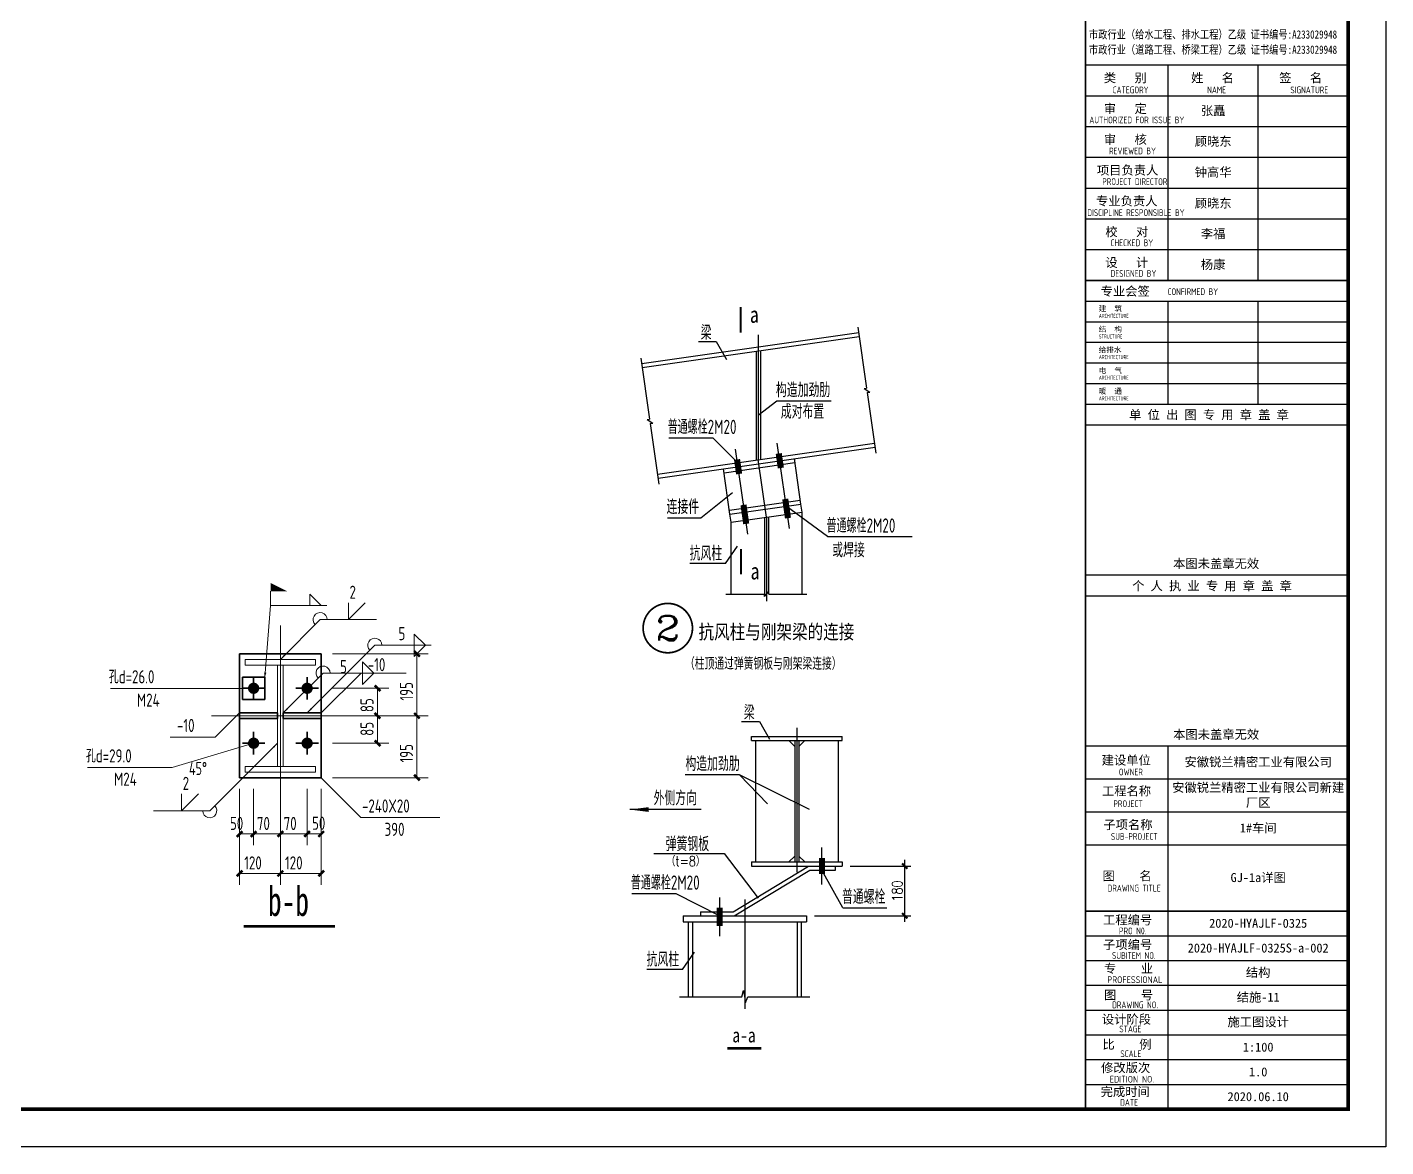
# Model space of a CAD drawing. Extents: x 293620 to 503924, y -252071 to 755100.
# Drawn here: x 445534 to 481726, y -181330 to -151505 of the extents above; entities that cross this region are included whole.
import ezdxf
from ezdxf.enums import TextEntityAlignment as Align

# ---------------------------------------------------------------- set-up
doc = ezdxf.new("R2010")
doc.units = 0
doc.header["$LTSCALE"] = 1000
doc.header["$MEASUREMENT"] = 0
doc.linetypes.add('ACAD_ISO02W100', pattern=[15, 12, -3])
doc.linetypes.add('ACAD_ISO04W100', pattern=[30.5, 24, -3, 0.5, -3])
doc.layers.get('Defpoints').update_dxf_attribs({"color": 250})
for name, color, linetype, lineweight in [('10', 7, 'Continuous', 35), ('1000', 2, 'Continuous', 35), ('尺寸标注', 9, 'Continuous', 18), ('焊缝标注', 9, 'Continuous', 18), ('编号标注', 9, 'Continuous', 18), ('螺栓孔标注', 9, 'Continuous', 18), ('钢板标注', 9, 'Continuous', 18)]:
    doc.layers.add(name, color=color, linetype=linetype, lineweight=lineweight)
for name, color, linetype in [('3T_WOOD', 21, 'Continuous'), ('PUB_TEXT', 7, 'Continuous'), ('PUB_TITLE', 171, 'Continuous'), ('TDB_中实线', 7, 'Continuous'), ('TDB_中心线', 1, 'ACAD_ISO04W100'), ('TDB_文字', 7, 'Continuous'), ('TDB_细实线', 3, 'Continuous'), ('TDB_虚线', 2, 'ACAD_ISO02W100'), ('TK', 4, 'Continuous')]:
    doc.layers.add(name, color=color, linetype=linetype)
doc.styles.add('-宋体', font='', dxfattribs={"width": 0.8})
doc.styles.add('COMP', font='COMPLEX.shx', dxfattribs={"bigfont": 'hztxt'})
doc.styles.add('HZTXT', font='tssdeng.shx', dxfattribs={"width": 0.7, "bigfont": 'hztxt.shx'})
doc.styles.add('TDB-HZDX', font='simplex.shx', dxfattribs={"width": 0.8, "bigfont": 'hzdx.shx'})
doc.styles.add('TDB-仿宋', font='仿宋_GB2312.ttf', dxfattribs={"width": 0.8})
doc.styles.add('TDB_文字', font='gbxwxt.shx', dxfattribs={"width": 0.8, "bigfont": 'hzdx.shx'})
doc.styles.add('TSSD_Dimension', font='Tssdeng.shx', dxfattribs={"width": 0.7, "bigfont": 'hztxt.shx'})
doc.styles.add('TSSD_REIN', font='tssdeng.shx', dxfattribs={"width": 0.7, "bigfont": 'tssdchn.shx'})
doc.styles.add('图签宋体', font='', dxfattribs={"height": 300})
doc.styles.get('-宋体').set_extended_font_data('SimSun')
doc.styles.get('图签宋体').set_extended_font_data('NSimSun')
doc.dimstyles.new('TDB_标准', dxfattribs={"dimtxt": 250, "dimasz": 130, "dimexe": 150, "dimexo": 200, "dimgap": 60, "dimtad": 1, "dimdec": 0, "dimzin": 0, "dimdsep": 46, "dimtxsty": 'TDB-HZDX', "dimblk1": 'ARCHTICK', "dimblk2": 'ARCHTICK', "dimsah": 1, "dimcen": 0.1, "dimdle": 150, "dimclrd": 3, "dimclre": 3, "dimclrt": 7, "dimadec": 0, "dimazin": 0, "dimtfac": 0.828571, "dimtdec": 0, "dimtofl": 0, "dimtmove": 0, "dimatfit": 3, "dimldrblk": 'ARCHTICK', "dimfxl": 0, "dimtolj": 1, "dimtzin": 5, "dimarcsym": 0})

# ---------------------------------------------------------------- blocks, each defined once
blk = doc.blocks.new('GeYuanFrame_65136206', base_point=(20.09, 4.53))
at = {"layer": 'PUB_TITLE'}
for points in [[(1013.09, 235.33), (1013.09, 292.73)], [(1037.09, 235.33), (1037.09, 292.73)], [(1013.09, 202.33), (1013.09, 229.83)], [(1037.09, 202.33), (1037.09, 229.83)], [(1013.09, 14.53), (1013.09, 111.33)]]:
    blk.add_lwpolyline(points, dxfattribs=at)
at = {"layer": 'TK'}
for p, q in [((991.09, 284.53), (1061.09, 284.53)), ((991.09, 276.33), (1061.09, 276.33)), ((991.09, 268.13), (1061.09, 268.13)), ((991.09, 259.93), (1061.09, 259.93)), ((991.09, 251.73), (1061.09, 251.73)), ((991.09, 243.53), (1061.09, 243.53)), ((991.09, 235.33), (1061.09, 235.33)), ((991.09, 235.33), (1061.09, 235.33)), ((991.09, 102.53), (1061.09, 102.53)), ((991.09, 93.73), (1061.09, 93.73)), ((991.09, 84.93), (1013.09, 84.93)), ((991.09, 84.93), (1061.09, 84.93)), ((991.09, 67.37), (1061.09, 67.37)), ((991.09, 67.33), (1061.09, 67.33)), ((991.09, 60.77), (1061.09, 60.77)), ((991.09, 54.17), (1061.09, 54.17)), ((991.09, 47.57), (1061.09, 47.57)), ((991.09, 40.97), (1061.09, 40.97)), ((991.09, 34.37), (1061.09, 34.37)), ((991.09, 27.77), (1061.09, 27.77)), ((991.09, 21.17), (1061.09, 21.17)), ((991.09, 14.53), (1061.09, 14.53))]:
    blk.add_line(p, q, dxfattribs=at)
blk.add_lwpolyline([(20.09, 4.53), (20.09, 598.53), (1071.09, 598.53), (1071.09, 4.53)], close=True, dxfattribs=at)
at = {"layer": 'TK', "const_width": 1}
blk.add_lwpolyline([(45.09, 588.53), (1061.09, 588.53), (1061.09, 14.53), (45.09, 14.53)], close=True, dxfattribs=at)
at = {"layer": 'TK'}
for points, const_width in [([(991.09, 588.53), (991.09, 14.53)], 0.4), ([(991.09, 292.73), (1061.09, 292.73)], 0.35), ([(991.09, 292.73), (1061.09, 292.73)], 0.35), ([(991.09, 235.33), (1061.09, 235.33)], 0.35), ([(991.09, 202.33), (1061.09, 202.33)], 0.35), ([(991.09, 156.83), (1061.09, 156.83)], 0.35), ([(991.09, 111.33), (1061.09, 111.33)], 0.35), ([(991.09, 67.37), (1061.09, 67.37)], 0.35)]:
    blk.add_lwpolyline(points, dxfattribs=dict(at, const_width=const_width))
for points in [[(991.09, 292.73), (1061.09, 292.73)], [(991.09, 235.33), (1061.09, 235.33)], [(991.09, 229.83), (1061.09, 229.83)], [(991.09, 224.33), (1061.09, 224.33)], [(991.09, 218.83), (1061.09, 218.83)], [(991.09, 213.33), (1061.09, 213.33)], [(991.09, 207.83), (1061.09, 207.83)], [(991.09, 202.33), (1061.09, 202.33)], [(991.09, 196.83), (1061.09, 196.83)], [(991.09, 151.33), (1061.09, 151.33)]]:
    blk.add_lwpolyline(points, dxfattribs=at)
for s, height, style, width, p in [('市政行业（给水工程、排水工程）乙级 证书编号:A233029948', 2.2, '-宋体', 0.8, (992, 299.74)), ('市政行业（道路工程、桥梁工程）乙级 证书编号:A233029948', 2.2, '-宋体', 0.8, (992, 295.69)), ('CATEGORY', 1.8, 'TSSD_REIN', 0.7, (998.32, 285.17)), ('NAME', 1.8, 'TSSD_REIN', 0.7, (1023.51, 285.17)), ('SIGNATURE', 1.8, 'TSSD_REIN', 0.7, (1045.66, 285.17)), ('AUTHORIZED FOR ISSUE BY', 1.8, 'TSSD_REIN', 0.7, (992.12, 277.17)), ('REVIEWED BY', 1.8, 'TSSD_REIN', 0.7, (997.36, 268.91)), ('PROJECT DIRECTOR', 1.8, 'TSSD_REIN', 0.7, (995.55, 260.74)), ('DISCIPLINE RESPONSIBLE BY', 1.8, 'TSSD_REIN', 0.7, (991.57, 252.48)), ('CHECKED BY', 1.8, 'TSSD_REIN', 0.7, (997.75, 244.44)), ('DESIGNED BY', 1.8, 'TSSD_REIN', 0.7, (997.76, 236.27)), ('CONFIRMED BY', 1.8, 'TSSD_REIN', 0.7, (1012.94, 231.42)), ('ARCHITECTURE', 1.08, 'TSSD_REIN', 0.7, (994.65, 225.34)), ('STRUCTURE', 1.08, 'TSSD_REIN', 0.7, (994.65, 219.84)), ('ARCHITECTURE', 1.08, 'TSSD_REIN', 0.7, (994.65, 214.34)), ('ARCHITECTURE', 1.08, 'TSSD_REIN', 0.7, (994.65, 208.84)), ('ARCHITECTURE', 1.08, 'TSSD_REIN', 0.7, (994.65, 203.34)), ('OWNER', 1.8, 'TSSD_REIN', 0.7, (999.98, 103.48)), ('PROJECT', 1.8, 'TSSD_REIN', 0.7, (998.52, 95.02)), ('SUB-PROJECT', 1.8, 'TSSD_REIN', 0.7, (997.86, 86.3)), ('DRAWING TITLE', 1.8, 'TSSD_REIN', 0.7, (996.97, 72.53)), ('PRO N0.', 1.8, 'TSSD_REIN', 0.7, (1000.01, 61.15)), ('SUBITEM NO.', 1.8, 'TSSD_REIN', 0.7, (998.15, 54.58)), ('PROFESSIONAL', 1.8, 'TSSD_REIN', 0.8, (996.88, 48.15)), ('DRAWING NO.', 1.8, 'TSSD_REIN', 0.7, (998.19, 41.45)), ('STAGE', 1.8, 'TSSD_REIN', 0.7, (1000.09, 35.03)), ('SCALE', 1.8, 'TSSD_REIN', 0.7, (1000.38, 28.42)), ('EDITION NO.', 1.8, 'TSSD_REIN', 0.8, (997.53, 21.64)), ('DATE', 1.8, 'TSSD_REIN', 0.7, (1000.33, 15.45))]:
    blk.add_text(s, height=height, dxfattribs=dict(at, style=style, width=width)).set_placement(p)
at = {"layer": 'TK', "style": '图签宋体'}
for s, height, p in [('类   别', 2.4, (995.97, 288.09)), ('姓   名', 2.4, (1019.2, 288.09)), ('签   名', 2.4, (1042.68, 288.09)), ('审   定', 2.4, (995.97, 279.89)), ('审   核', 2.4, (995.97, 271.69)), ('项目负责人', 2.4, (994.13, 263.49)), ('专业负责人', 2.4, (993.89, 255.29)), ('校   对', 2.4, (996.38, 247.09)), ('设   计', 2.4, (996.36, 238.89)), ('专业会签', 2.4, (995.12, 231.24)), ('建  筑', 1.44, (994.61, 227.11)), ('结  构', 1.44, (994.61, 221.61)), ('给排水', 1.44, (994.61, 216.11)), ('电  气', 1.44, (994.61, 210.61)), ('暖  通', 1.44, (994.61, 205.11)), ('单 位 出 图 专 用 章 盖 章', 2.4, (1002.72, 198.35)), ('本图未盖章无效', 2.4, (1014.43, 158.7)), ('个 人 执 业 专 用 章 盖 章', 2.4, (1003.52, 152.77)), ('本图未盖章无效', 2.4, (1014.43, 113.2)), ('建设单位', 2.4, (995.39, 106.33)), ('工程名称', 2.4, (995.47, 98.12)), ('子项名称', 2.4, (995.85, 89.14)), ('图    名', 2.4, (995.63, 75.5)), ('工程编号', 2.4, (995.77, 63.77)), ('子项编号', 2.4, (995.77, 57.19)), ('专    业', 2.4, (996.01, 50.88)), ('图    号', 2.4, (996.02, 43.77)), ('设计阶段', 2.4, (995.45, 37.32)), ('比    例', 2.4, (995.59, 30.63)), ('修改版次', 2.4, (995.24, 24.41)), ('完成时间', 2.4, (995.11, 18.02))]:
    blk.add_text(s, height=height, dxfattribs=at).set_placement(p)
at = {"layer": 'TK', "char_height": 2.4, "attachment_point": 5, "style": '图签宋体'}
for s, insert, width in [('张矗', (1025.09, 280.4), 24), ('顾晓东', (1025.09, 272.23), 24), ('钟高华', (1025.09, 264.03), 24), ('顾晓东', (1025.09, 255.76), 24), ('李福', (1025.09, 247.63), 24), ('杨康', (1025.09, 239.43), 24), ('安徽锐兰精密工业有限公司', (1037.09, 106.93), 48), ('安徽锐兰精密工业有限公司新建厂区', (1037.09, 98.13), 48), ('1#车间', (1037.09, 89.33), 48), ('GJ-1a详图', (1037.09, 76.13), 48), ('2020-HYAJLF-0325', (1037.09, 64.07), 48), ('2020-HYAJLF-0325S-a-002', (1037.09, 57.47), 48), ('结构', (1037.09, 50.87), 48), ('结施-11', (1037.09, 44.27), 48), ('施工图设计', (1037.09, 37.67), 48), ('1:100', (1037.09, 31.07), 48), ('1.0', (1037.09, 24.47), 48), ('2020.06.10', (1037.09, 17.88), 48)]:
    blk.add_mtext(s, dxfattribs=dict(at, insert=insert, width=width))
blk = doc.blocks.new('_ArchTick')
at = {"color": 0, "linetype": 'ByBlock', "const_width": 0.4}
blk.add_lwpolyline([(-0.5, -0.5), (0.5, 0.5)], dxfattribs=at)
blk = doc.blocks.new('*D7')
at = {"layer": 'Defpoints', "color": 0}
for p in [(-423824, 189344), (-422289, 189344), (-424702, 188125)]:
    blk.add_point(p, dxfattribs=at)
at = {"layer": 'TDB_细实线', "color": 3, "lineweight": -2}
for p, q in [((-423624, 189344), (-422139, 189344)), ((-422289, 187975), (-422289, 189494)), ((-424502, 188125), (-422139, 188125))]:
    blk.add_line(p, q, dxfattribs=at)
at = {"layer": 'TDB_细实线', "color": 3, "lineweight": -2, "xscale": 130, "yscale": 130, "zscale": 130}
for p, rotation in [((-422289, 189344), 90), ((-422289, 188125), 270)]:
    blk.add_blockref('_ArchTick', p, dxfattribs=dict(at, rotation=rotation))
at = {"layer": 'TDB_细实线', "color": 7, "insert": (-422474, 188734), "char_height": 250, "attachment_point": 5, "rotation": 90, "style": 'TDB-HZDX'}
blk.add_mtext('\\A1;180', dxfattribs=at)
blk = doc.blocks.new('_INDEX1')
at = {"const_width": 0.035}
blk.add_lwpolyline([(-0.5, 0, 1), (0.5, 0, 1)], format="xyb", close=True, dxfattribs=at)
at = {"style": 'COMP', "width": 2.333333}
blk.add_attdef('1', text='', height=0.5, dxfattribs=at).set_placement((-0.25, -0.25), (0.25, -0.25), align=Align.FIT)
blk = doc.blocks.new('435434534534')
at = {"layer": 'TDB_中实线'}
for p, q in [((-428737.1, 201659.8), (-423418.4, 202419.1)), ((-428723, 201560.8), (-423404.3, 202320.1)), ((-425928.8, 201959.7), (-425928.8, 199299.1)), ((-425828.8, 201974), (-425828.8, 199313.3)), ((-428350.7, 198953.3), (-423032, 199712.6)), ((-428336.6, 198854.3), (-423017.9, 199613.6)), ((-424836.3, 198216.8), (-424995.4, 199331.3)), ((-426574.7, 197968.6), (-426733.8, 199083.1)), ((-426588.8, 198067.6), (-424850.5, 198315.8)), ((-426574.7, 197968.6), (-424836.3, 198216.8)), ((-424808.1, 198018.8), (-424836.3, 198216.8)), ((-426546.4, 197770.6), (-426574.7, 197968.6)), ((-426546.4, 197770.6), (-424808.1, 198018.8)), ((-424808.1, 196012.4), (-424808.1, 198018.8)), ((-426546.4, 196012.4), (-426546.4, 197770.6)), ((-426044.4, 192521.1), (-423824.1, 192521.1)), ((-426044.4, 192421.1), (-426044.4, 192521.1)), ((-423824.1, 192421.1), (-423824.1, 192521.1)), ((-426044.4, 192421.1), (-423824.1, 192421.1)), ((-425944.4, 192421.1), (-425944.4, 189444.2)), ((-424984.3, 192277.2), (-425128.2, 192421.1)), ((-424984.3, 192421.1), (-424984.3, 189444.2)), ((-424884.3, 192421.1), (-424884.3, 189444.2)), ((-424884.3, 192277.2), (-424740.4, 192421.1)), ((-423924.1, 192421.1), (-423924.1, 189444.2)), ((-424984.3, 189588.1), (-425128.2, 189444.2)), ((-424884.3, 189588.1), (-424740.4, 189444.2)), ((-426498.1, 188224.5), (-424646.1, 189344.2)), ((-426470.2, 188124.5), (-424618.2, 189244.2)), ((-426044.4, 189444.2), (-423824.1, 189444.2)), ((-426044.4, 189444.2), (-426044.4, 189344.2)), ((-426044.4, 189344.2), (-423824.1, 189344.2)), ((-424618.2, 189244.2), (-423985.1, 189244.2)), ((-423985.1, 189244.2), (-423985.1, 189344.2)), ((-423824.1, 189444.2), (-423824.1, 189344.2)), ((-427297.1, 188224.5), (-426498.1, 188224.5)), ((-427297.1, 188224.5), (-427297.1, 188124.5)), ((-427721.5, 188124.5), (-424701.5, 188124.5)), ((-427721.5, 188124.5), (-427721.5, 187974.5)), ((-427721.5, 187974.5), (-424701.5, 187974.5)), ((-427596, 187974.5), (-427596, 186139.1)), ((-427496, 187974.5), (-427496, 186139.1)), ((-424927, 187974.5), (-424927, 186139.1)), ((-424827, 187974.5), (-424827, 186139.1)), ((-424701.5, 188124.5), (-424701.5, 187974.5))]:
    blk.add_line(p, q, dxfattribs=at)
for points, const_width in [([(-426315.3, 203043.6), (-426315.3, 203043.6), (-426315.3, 202418.5)], 50), ([(-426301.5, 197117.7), (-426301.5, 197117.7), (-426301.5, 196492.7)], 50), ([(-426638.3, 184876.9), (-425805.5, 184876.9)], 60)]:
    blk.add_lwpolyline(points, dxfattribs=dict(at, const_width=const_width))
at = {"layer": 'TDB_中心线', "ltscale": 30}
for p, q in [((-425878.8, 202367.4), (-425878.8, 199306.2)), ((-426140.1, 197482.4), (-426436.8, 199560.2)), ((-425116.6, 197622), (-425414.1, 199706.2)), ((-425677.3, 197894.7), (-425878.8, 199306.2)), ((-425677.3, 197894.7), (-425677.3, 195835.7)), ((-424934.3, 192733.1), (-424934.3, 189198.2)), ((-424319.9, 188893.3), (-424319.9, 189796.6)), ((-426825.9, 187622.1), (-426825.9, 188576.9)), ((-426211.5, 188525.1), (-426211.5, 185841.3))]:
    blk.add_line(p, q, dxfattribs=at)
at = {"layer": 'TDB_细实线'}
for p, q in [((-423437, 202549), (-423224.4, 201059.8)), ((-427346.6, 202198.6), (-426911.5, 202198.6)), ((-426911.5, 202198.6), (-426662.8, 201763.6)), ((-428755.7, 201789.6), (-428543.1, 200300.5)), ((-423287.5, 201050.8), (-423224.4, 201059.8)), ((-423287.5, 201050.8), (-423145.9, 200961.9)), ((-423209.1, 200952.9), (-423145.9, 200961.9)), ((-423209.1, 200952.9), (-422996.5, 199463.7)), ((-425878.8, 200395.8), (-425422.2, 200743.2)), ((-425422.2, 200743.2), (-424089.6, 200743.2)), ((-428606.2, 200291.5), (-428543.1, 200300.5)), ((-428606.2, 200291.5), (-428464.6, 200202.6)), ((-428527.8, 200193.6), (-428464.6, 200202.6)), ((-428527.8, 200193.6), (-428315.2, 198704.4)), ((-428075.7, 199840.7), (-426996.6, 199840.7)), ((-426996.6, 199840.7), (-426390.1, 199233.2)), ((-427289.5, 197879.2), (-426508.9, 198501.8)), ((-424181.5, 197422.4), (-425194.2, 198165.7)), ((-428103.8, 197879.2), (-427289.5, 197879.2)), ((-426682.7, 196757.3), (-426387.8, 197181.7)), ((-424181.5, 197422.4), (-422105, 197422.4)), ((-426682.7, 196757.3), (-427556.7, 196757.3)), ((-426674.1, 196012.4), (-425731.3, 196012.4)), ((-425731.3, 195948.5), (-425623.3, 196076.2)), ((-425731.3, 195948.5), (-425731.3, 196012.4)), ((-425623.3, 196012.4), (-425623.3, 196076.2)), ((-425623.3, 196012.4), (-424688.7, 196012.4)), ((-426288.7, 192888.9), (-425853.6, 192888.9)), ((-425853.6, 192888.9), (-425605, 192453.8)), ((-426341.6, 191581.5), (-427674.1, 191581.5)), ((-424621.9, 190730.6), (-426341.6, 191581.5)), ((-425653.2, 190870.4), (-426341.6, 191581.5)), ((-427279.9, 190729.1), (-429032.1, 190729.1)), ((-428437.1, 189655.7), (-426715, 189655.4)), ((-426715, 189655.4), (-425881.8, 188553.1)), ((-423804.1, 188322.4), (-424319.9, 189244.2)), ((-428978.9, 188671.1), (-427899.7, 188671.1)), ((-427899.7, 188671.1), (-426825.9, 188124.5)), ((-423804.1, 188322.4), (-422725, 188322.4)), ((-427737.6, 186806.2), (-427442.7, 187230.6)), ((-427737.6, 186806.2), (-428611.6, 186806.2)), ((-426287.1, 186139.1), (-426240.3, 186290.4)), ((-426240.3, 186290.4), (-426189.3, 186001.6)), ((-427814.8, 186139.1), (-426287.1, 186139.1)), ((-426189.3, 186001.6), (-426133.1, 186138.2)), ((-426133.1, 186138.2), (-424613.7, 186138.2))]:
    blk.add_line(p, q, dxfattribs=at)
at = {"layer": 'TDB_细实线', "const_width": 150}
for points in [[(-425327.7, 199100.8), (-425378.5, 199456.3)], [(-426350.3, 198954.8), (-426401.1, 199310.3)], [(-426175.8, 197732.3), (-426242, 198195.8)], [(-425152.3, 197871.9), (-425219.3, 198341.8)], [(-424319.9, 189145.7), (-424319.9, 189544.2)], [(-426825.9, 187874.5), (-426825.9, 188324.5)]]:
    blk.add_lwpolyline(points, dxfattribs=at)
at = {"layer": 'TDB_细实线'}
blk.add_lwpolyline([(-428564.1, 190729.1, 117, 0, 0), (-429032.1, 190729.1, 0, 0, 0)], format="xyseb", dxfattribs=at)
at = {"layer": 'TDB_虚线', "ltscale": 300}
for p, q in [((-426719.7, 198984.1), (-424981.3, 199232.3)), ((-425727.3, 197887.6), (-425727.3, 195953.3)), ((-425627.3, 197901.9), (-425627.3, 196071.4))]:
    blk.add_line(p, q, dxfattribs=at)
at = {"layer": 'PUB_TEXT'}
ref = blk.add_blockref('_INDEX1', (-428098.2, 195176.8), dxfattribs=dict(at, xscale=1209.600000000093, yscale=1209.599999999977, zscale=1209.6))
ref.add_attrib('1', '2', dxfattribs={"layer": '0', "height": 604.8, "style": 'COMP', "width": 1.5}).set_placement((-428400.6, 194874.4), (-427795.8, 194874.4), align=Align.FIT)
at = {"layer": 'TDB_中实线', "style": 'TDB_文字', "width": 0.8}
blk.add_text('（柱顶通过弹簧钢板与刚架梁连接）', height=300, dxfattribs=at).set_placement((-427677.8, 194155.3))
at = {"layer": 'TDB_文字'}
for s, height, style, width, p in [('a', 400, 'TDB-仿宋', 0.8, (-426086.4, 202660)), ('梁', 350, 'TDB-HZDX', 0.8, (-427290.9, 202243.5)), ('构造加劲肋', 350, 'TDB-HZDX', 0.8, (-425447.1, 200836.5)), ('成对布置', 350, 'TDB-HZDX', 0.8, (-425327.2, 200309.3)), ('普通螺栓2M20', 350, 'TSSD_REIN', 0.7, (-428100.6, 199933.9)), ('连接件', 350, 'TDB-HZDX', 0.8, (-428128.8, 197972.4)), ('普通螺栓2M20', 350, 'TSSD_Dimension', 0.7, (-424206.4, 197515.6)), ('抗风柱', 350, 'TDB-HZDX', 0.8, (-427562.4, 196831.3)), ('或焊接', 350, 'TDB-HZDX', 0.8, (-424068.4, 196913.3)), ('a', 400, 'TDB-仿宋', 0.8, (-426068.4, 196370.9)), ('抗风柱与刚架梁的连接', 350, 'TDB-仿宋', 0.8, (-427345, 194910.1)), ('梁', 350, 'TDB-HZDX', 0.8, (-426233.1, 192933.7)), ('构造加劲肋', 350, 'TDB-HZDX', 0.8, (-427665.9, 191674.7)), ('外侧方向', 350, 'TDB-HZDX', 0.8, (-428446.2, 190833.7)), ('弹簧钢板', 350, 'TDB-HZDX', 0.8, (-428149.4, 189709.4)), ('（t=8）', 250, 'TDB-HZDX', 0.8, (-428149.4, 189339.1)), ('普通螺栓2M20', 350, 'TSSD_Dimension', 0.7, (-429003.8, 188764.3)), ('普通螺栓', 350, 'TDB-HZDX', 0.8, (-423829, 188415.7)), ('抗风柱', 350, 'TDB-HZDX', 0.8, (-428617.3, 186880.2)), ('a-a', 350, 'TDB-仿宋', 0.8, (-426515.8, 185022.5))]:
    blk.add_text(s, height=height, dxfattribs=dict(at, style=style, width=width)).set_placement(p)
at = {"layer": 'TDB_细实线'}
dim = blk.add_linear_dim(base=(-422289.1, 189344.2), p1=(-424701.5, 188124.5), p2=(-423824.1, 189344.2), angle=90, text='180', dimstyle='TDB_标准', dxfattribs=at)
dim.commit()
dim.dimension.update_dxf_attribs({"geometry": '*D7', "text_midpoint": (-422474.1, 188734.4)})

msp = doc.modelspace()

# ---------------------------------------------------------------- linework, layer by layer
at = {"layer": '10'}
for p, q in [((451566, -169415.5), (451566, -168815.5)), ((452991, -169415.5), (452991, -168815.5)), ((451266, -169115.5), (451866, -169115.5)), ((452691, -169115.5), (453291, -169115.5)), ((451566, -170878), (451566, -170278)), ((452991, -170878), (452991, -170278)), ((451266, -170578), (451866, -170578)), ((452691, -170578), (453291, -170578))]:
    msp.add_line(p, q, dxfattribs=at)
at = {"layer": '10', "const_width": 150}
for points in [[(451641, -169115.5, 1), (451491, -169115.5, 1), (451641, -169115.5, 1)], [(453066, -169115.5, 1), (452916, -169115.5, 1), (453066, -169115.5, 1)], [(451641, -170578, 1), (451491, -170578, 1), (451641, -170578, 1)], [(453066, -170578, 1), (452916, -170578, 1), (453066, -170578, 1)]]:
    msp.add_lwpolyline(points, format="xyb", close=True, dxfattribs=at)
at = {"layer": '10', "const_width": 67.5}
msp.add_lwpolyline([(451299.3, -175456.3), (453729.4, -175456.3)], dxfattribs=at)
at = {"layer": '1000'}
for p, q in [((453366, -168196.7), (451191, -168196.7)), ((451191, -168196.7), (451191, -171496.7)), ((453366, -171496.7), (453366, -168196.7)), ((451866, -168815.5), (451266, -168815.5)), ((451266, -168815.5), (451266, -169415.5)), ((451866, -169415.5), (451866, -168815.5)), ((451266, -169415.5), (451866, -169415.5)), ((452203.5, -169771.7), (451191, -169771.7)), ((451191, -169771.7), (451191, -169921.7)), ((451191, -169921.7), (452203.5, -169921.7)), ((452203.5, -169921.7), (452203.5, -169771.7)), ((453366, -169771.7), (452353.5, -169771.7)), ((452353.5, -169771.7), (452353.5, -169921.7)), ((452353.5, -169921.7), (453366, -169921.7)), ((453366, -169921.7), (453366, -169771.7)), ((451191, -171496.7), (453366, -171496.7))]:
    msp.add_line(p, q, dxfattribs=at)
at = {"layer": '尺寸标注', "color": 0}
for p, q in [((453666, -168196.7), (456216, -168196.7)), ((455916, -169846.7), (455916, -168196.7)), ((453666, -169115.5), (455166, -169115.5)), ((454866, -169846.7), (454866, -169115.5)), ((453666, -169846.7), (455166, -169846.7)), ((453666, -169846.7), (455166, -169846.7)), ((453666, -169846.7), (456216, -169846.7)), ((453666, -169846.7), (456216, -169846.7)), ((454866, -170578), (454866, -169846.7)), ((455916, -171496.7), (455916, -169846.7)), ((453666, -170578), (455166, -170578)), ((453666, -171496.7), (456216, -171496.7)), ((451191, -171796.7), (451191, -173296.7)), ((451191, -171796.7), (451191, -174346.7)), ((451566, -171796.7), (451566, -173296.7)), ((451566, -171796.7), (451566, -173296.7)), ((452278.5, -171796.7), (452278.5, -173296.7)), ((452278.5, -171796.7), (452278.5, -173296.7)), ((452278.5, -171796.7), (452278.5, -174346.7)), ((452278.5, -171796.7), (452278.5, -174346.7)), ((452991, -171796.7), (452991, -173296.7)), ((452991, -171796.7), (452991, -173296.7)), ((453366, -171796.7), (453366, -173296.7)), ((453366, -171796.7), (453366, -174346.7)), ((451191, -172996.7), (451566, -172996.7)), ((451566, -172996.7), (452278.5, -172996.7)), ((452278.5, -172996.7), (452991, -172996.7)), ((452991, -172996.7), (453366, -172996.7)), ((451191, -174046.7), (452278.5, -174046.7)), ((452278.5, -174046.7), (453366, -174046.7))]:
    msp.add_line(p, q, dxfattribs=at)
at = {"layer": '尺寸标注', "color": 3}
for p, q in [((453216, -168346.7), (451341, -168346.7)), ((451341, -168346.7), (451341, -168496.7)), ((451341, -168496.7), (453216, -168496.7)), ((452203.5, -171196.7), (452203.5, -168496.7)), ((452353.5, -171196.7), (452353.5, -168496.7)), ((453216, -168496.7), (453216, -168346.7)), ((453216, -171196.7), (451341, -171196.7)), ((451341, -171196.7), (451341, -171346.7)), ((451341, -171346.7), (453216, -171346.7)), ((453216, -171346.7), (453216, -171196.7))]:
    msp.add_line(p, q, dxfattribs=at)
at = {"layer": '尺寸标注', "color": 0, "const_width": 67.5}
for points in [[(455841, -168121.7), (455991, -168271.7)], [(454791, -169040.5), (454941, -169190.5)], [(454791, -169771.7), (454941, -169921.7)], [(454791, -169771.7), (454941, -169921.7)], [(455841, -169771.7), (455991, -169921.7)], [(455841, -169771.7), (455991, -169921.7)], [(454791, -170503), (454941, -170653)], [(455841, -171421.7), (455991, -171571.7)], [(451116, -173071.7), (451266, -172921.7)], [(451491, -173071.7), (451641, -172921.7)], [(451491, -173071.7), (451641, -172921.7)], [(452203.5, -173071.7), (452353.5, -172921.7)], [(452203.5, -173071.7), (452353.5, -172921.7)], [(452916, -173071.7), (453066, -172921.7)], [(452916, -173071.7), (453066, -172921.7)], [(453291, -173071.7), (453441, -172921.7)], [(451116, -174121.7), (451266, -173971.7)], [(452203.5, -174121.7), (452353.5, -173971.7)], [(452203.5, -174121.7), (452353.5, -173971.7)], [(453291, -174121.7), (453441, -173971.7)]]:
    msp.add_lwpolyline(points, dxfattribs=at)
at = {"layer": '焊缝标注', "color": 0}
for p, q in [((452015.5, -166907), (452015.5, -166532)), ((453065.5, -166607), (453365.5, -166907)), ((453065.5, -166907), (453065.5, -166607)), ((454089.6, -167286.5), (454089.6, -166836.5)), ((454089.6, -167286.5), (454539.6, -166836.5)), ((451866, -168815.5), (452015.5, -166907)), ((452015.5, -166907), (453515.5, -166907)), ((452278.5, -168346.7), (453339.6, -167286.5)), ((453339.6, -167286.5), (454839.6, -167286.5)), ((455844.9, -167669.3), (456144.9, -167969.3)), ((455844.9, -167969.3), (455844.9, -167669.3)), ((452991, -169771.7), (454794.9, -167969.3)), ((454794.9, -167969.3), (456294.9, -167969.3)), ((455844.9, -168269.3), (456144.9, -167969.3)), ((455844.9, -167969.3), (455844.9, -168269.3)), ((454464.6, -168411.5), (454764.6, -168711.5)), ((454464.6, -168711.5), (454464.6, -168411.5)), ((452353.5, -169771.7), (453414.6, -168711.5)), ((453414.6, -168711.5), (454914.6, -168711.5)), ((454464.6, -169011.5), (454764.6, -168711.5)), ((454464.6, -168711.5), (454464.6, -169011.5)), ((452203.5, -170578), (450396.8, -172377.5)), ((449646.8, -172377.5), (449646.8, -171927.5)), ((449646.8, -172377.5), (450096.8, -171927.5)), ((450396.8, -172377.5), (448896.8, -172377.5))]:
    msp.add_line(p, q, dxfattribs=at)
for centre, start, end in [((453339.6, -167286.5), 0, 224.97719), ((454794.9, -167969.3), 0, 224.97719), ((453414.6, -168711.5), 0, 224.97719), ((450396.8, -172377.5), 180, 44.88595)]:
    msp.add_arc(centre, 187.5, start, end, dxfattribs=at)
for points in [[(452015.5, -166532), (452465.5, -166532), (452015.5, -166307)], [(452278.5, -168346.7), (452400.5, -168256.6), (452368.7, -168224.8)], [(451866, -168815.5), (451906.7, -168701.8), (451842.9, -168698.7)], [(452353.5, -169771.7), (452475.5, -169681.6), (452443.7, -169649.8)], [(452991, -169771.7), (453113, -169681.6), (453081.2, -169649.8)], [(452203.5, -170578), (452081.4, -170667.9), (452113.1, -170699.8)]]:
    msp.add_solid(points, dxfattribs=at)
at = {"layer": '编号标注', "color": 0}
for p, q in [((452278.5, -172246.7), (452278.5, -167446.7)), ((450441, -169846.7), (454116, -169846.7))]:
    msp.add_line(p, q, dxfattribs=at)
at = {"layer": '螺栓孔标注', "color": 0}
for p, q in [((451566, -169123), (447753.8, -169118.7)), ((451566, -170578), (449394.7, -171224.8)), ((449394.7, -171224.8), (447144.7, -171224.8))]:
    msp.add_line(p, q, dxfattribs=at)
at = {"layer": '螺栓孔标注', "color": 0, "const_width": 15}
for points in [[(451573.5, -169115.5, 1), (451558.5, -169115.5, 1), (451573.5, -169115.5, 1)], [(451573.5, -170578, 1), (451558.5, -170578, 1), (451573.5, -170578, 1)]]:
    msp.add_lwpolyline(points, format="xyb", close=True, dxfattribs=at)
at = {"layer": '钢板标注', "color": 0}
for p, q in [((453366, -169771.7), (454427.1, -168711.5)), ((454427.1, -168711.5), (455627.1, -168711.5)), ((451191, -169771.7), (450545.5, -170414.7)), ((451198.5, -169771.7), (451198.5, -169771.7)), ((453373.5, -169771.7), (453373.5, -169771.7)), ((450545.5, -170414.7), (449345.5, -170414.7)), ((453366, -171496.7), (454423.7, -172560.4)), ((453373.5, -171496.7), (453373.5, -171496.7)), ((454423.7, -172560.4), (456523.7, -172560.4))]:
    msp.add_line(p, q, dxfattribs=at)
for centre, start, end in [((451191, -169771.7), 0, 180), ((451191, -169771.7), 180, 0), ((453366, -169771.7), 0, 180), ((453366, -169771.7), 180, 0), ((453366, -171496.7), 0, 180), ((453366, -171496.7), 180, 0)]:
    msp.add_arc(centre, 7.5, start, end, dxfattribs=at)

# ---------------------------------------------------------------- block references
at = {"xscale": 1.086750000715256, "yscale": 1.086750000715256, "zscale": 1.086749999999995}
msp.add_blockref('435434534534', (927834.3, -379620.3), dxfattribs=at)
at = {"layer": '3T_WOOD', "xscale": 100, "yscale": 100, "zscale": 100}
msp.add_blockref('GeYuanFrame_65136206', (376626, -181329.6), dxfattribs=at)

# ---------------------------------------------------------------- texts
at = {"layer": 'PUB_TEXT', "style": '-宋体', "width": 0.650894}
msp.add_text('b-b', height=787.5, dxfattribs=at).set_placement((451947.4, -175178.1), (453040.9, -175178.1), align=Align.FIT)
at = {"layer": '尺寸标注', "color": 0, "style": 'HZTXT', "width": 0.75}
for s, p in [('195', (455811, -169441.7)), ('85', (454761, -169751.1)), ('85', (454761, -170382.4)), ('195', (455811, -171091.7))]:
    msp.add_text(s, height=350, rotation=90, dxfattribs=at).set_placement(p)
for s, p in [('50', (450935.7, -172889.8)), ('70', (451652.3, -172891.7)), ('70', (452364.8, -172891.7)), ('50', (453121.4, -172885.4)), ('120', (451314.8, -173941.7)), ('120', (452402.3, -173941.7))]:
    msp.add_text(s, height=350, dxfattribs=at).set_placement(p)
at = {"layer": '焊缝标注', "color": 0}
for s, style, width, p in [('2', 'HZTXT', 0.75, (454119.6, -166731.5)), ('5', 'HZTXT', 0.75, (455424.9, -167834.3)), ('5', 'HZTXT', 0.75, (453867.7, -168715.9)), ('45°', 'TSSD_REIN', 0.7, (449845.4, -171426.4)), ('2', 'HZTXT', 0.75, (449676.8, -171822.5))]:
    msp.add_text(s, height=350, dxfattribs=dict(at, style=style, width=width)).set_placement(p)
at = {"layer": '螺栓孔标注', "color": 0, "style": 'HZTXT', "width": 0.75}
for s, p in [('孔d=26.0', (447708.8, -168983.7)), ('M24', (448458.8, -169606.2)), ('孔d=29.0', (447099.7, -171089.8)), ('M24', (447849.7, -171712.3))]:
    msp.add_text(s, height=350, dxfattribs=at).set_placement(p)
at = {"layer": '钢板标注', "color": 0, "style": 'HZTXT', "width": 0.75}
for s, p in [('-10', (454607.1, -168660.7)), ('-10', (449525.5, -170279.7)), ('-240X20', (454453.7, -172425.4)), ('390', (455053.7, -173047.9))]:
    msp.add_text(s, height=350, dxfattribs=at).set_placement(p)

doc.saveas('drawing.dxf')
